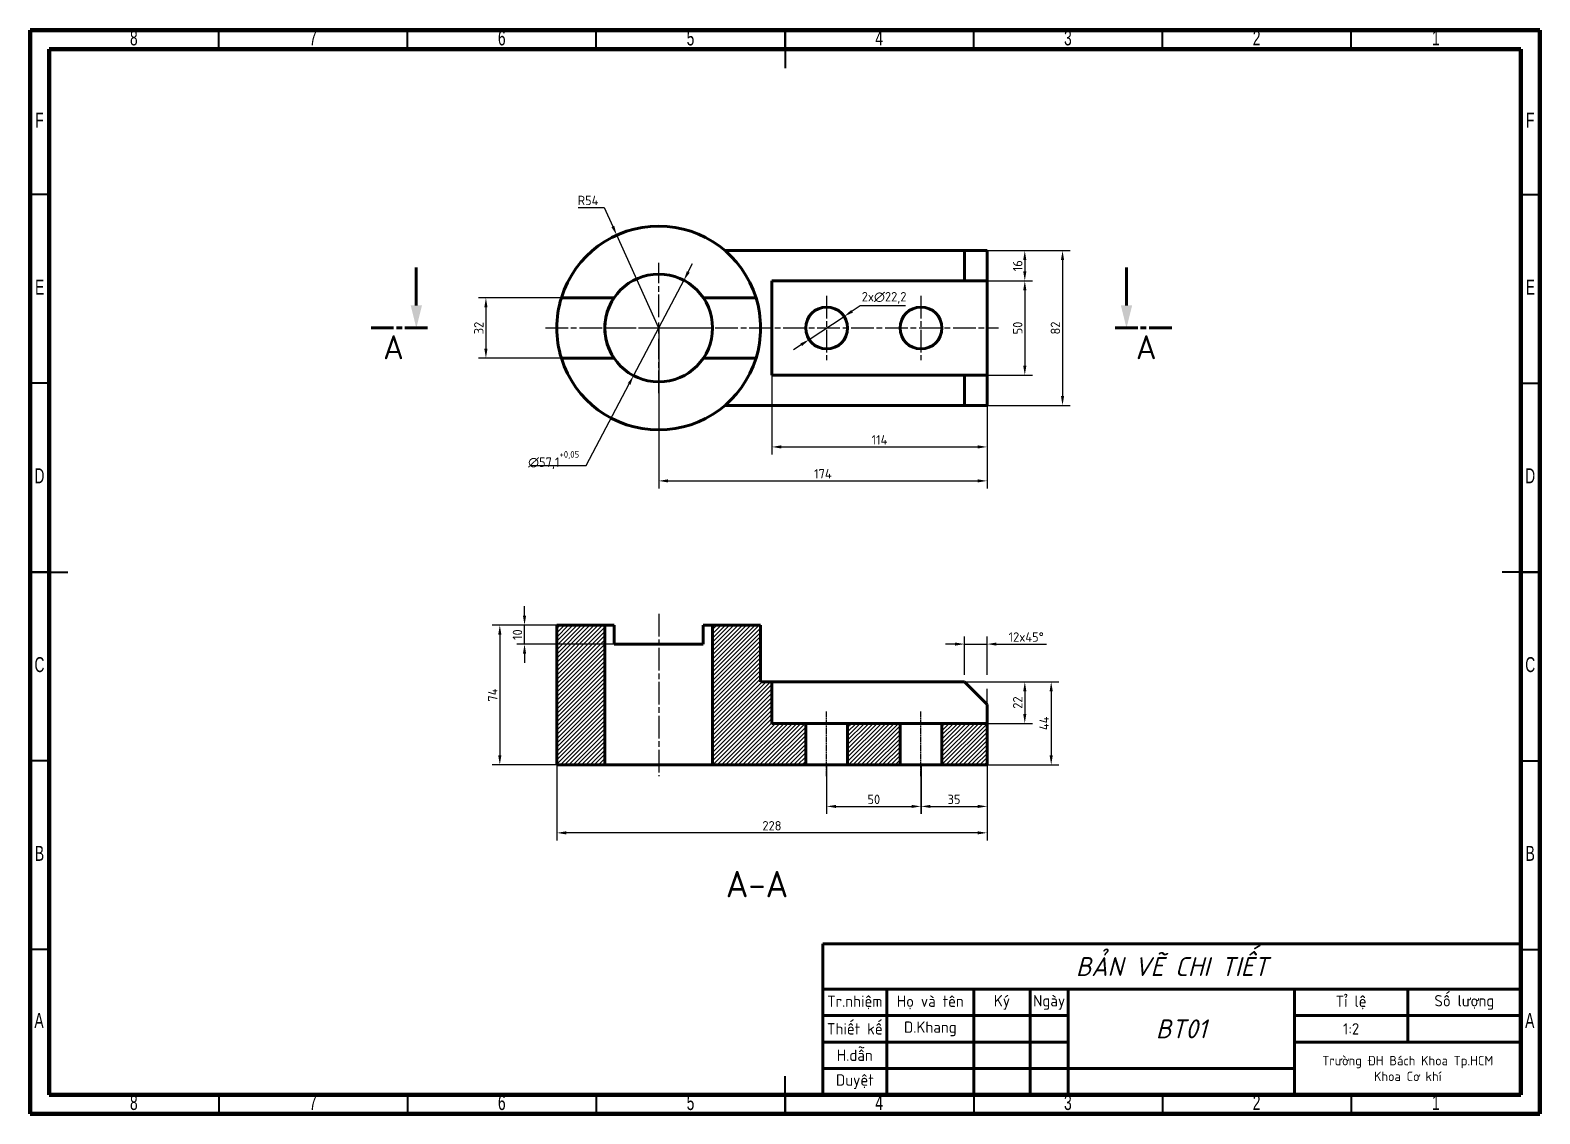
# Model space of a CAD drawing. Header units: millimetres. Extents: x -1615 to 4166, y 5 to 3174.
# Drawn here: x 15 to 415, y 751.2 to 1038.2 of the extents above; entities that cross this region are included whole.
import ezdxf

# ---------------------------------------------------------------- set-up
doc = ezdxf.new("R2010")
doc.units = ezdxf.units.MM
doc.header["$LTSCALE"] = 0.25
doc.header["$PDSIZE"] = -1
doc.linetypes.add('ACAD_ISO08W100', pattern=[36, 24, -3, 6, -3])
doc.layers.get('0').update_dxf_attribs({"lineweight": 50})
for name, color, linetype, lineweight in [('duong tam', 2, 'ACAD_ISO08W100', 25), ('Hatch', 5, 'Continuous', 25), ('kich thuoc', 1, 'Continuous', 25), ('Net dam', 7, 'Continuous', 50), ('van ban', 7, 'Continuous', 25)]:
    doc.layers.add(name, color=color, linetype=linetype, lineweight=lineweight)
doc.styles.add('SLDTEXTSTYLE0', font='TXT', dxfattribs={"width": 0.686449})
doc.styles.get("Standard").update_dxf_attribs({"font": ''})
doc.styles.add('tieng viet', font='')
doc.styles.get('Standard').set_extended_font_data('TCVN 7284')
doc.styles.get('tieng viet').set_extended_font_data('TCVN 7284')
doc.dimstyles.new('Ratio 2', dxfattribs={"dimtxt": 2.5, "dimasz": 2.5, "dimexe": 2, "dimexo": 0, "dimtad": 1, "dimtoh": 1, "dimdec": 1, "dimlfac": 2, "dimzin": 9, "dimtxsty": 'Standard', "dimcen": 2.5, "dimazin": 2, "dimtfac": 1, "dimtdec": 1, "dimtmove": 0, "dimatfit": 3, "dimfxl": 1, "dimtzin": 1, "dimarcsym": 0})
doc.dimstyles.new('Ratio 2$3', dxfattribs={"dimtxt": 2.5, "dimasz": 2.5, "dimexe": 2, "dimexo": 0, "dimtad": 1, "dimtoh": 1, "dimdec": 1, "dimlfac": 2, "dimzin": 9, "dimtxsty": 'Standard', "dimcen": 2.5, "dimazin": 2, "dimtfac": 1, "dimtdec": 1, "dimtmove": 0, "dimatfit": 3, "dimfxl": 1, "dimtzin": 1, "dimarcsym": 0})

# ---------------------------------------------------------------- blocks, each defined once
blk = doc.blocks.new('*D1091')
at = {"layer": 'Defpoints', "color": 0, "transparency": 16777216}
for p in [(170.41, 983.92), (181.54, 959.31)]:
    blk.add_point(p, dxfattribs=at)
at = {"layer": 'kich thuoc', "color": 0, "lineweight": -2, "transparency": 16777216}
for p, q in [((160.18, 991.24), (167.11, 991.24)), ((167.11, 991.24), (169.38, 986.2)), ((181.54, 959.31), (170.41, 983.92))]:
    blk.add_line(p, q, dxfattribs=at)
at = {"layer": 'kich thuoc', "color": 0, "transparency": 16777216}
blk.add_solid([(169.76, 986.37), (169, 986.02), (170.41, 983.92)], dxfattribs=at)
at = {"layer": 'kich thuoc', "color": 0, "transparency": 16777216, "insert": (162.81, 993.11), "char_height": 2.5, "attachment_point": 5}
blk.add_mtext('R54', dxfattribs=at)
blk = doc.blocks.new('*D1092')
at = {"layer": 'Defpoints', "color": 0, "transparency": 16777216}
for p in [(181.54, 959.31), (268.54, 938.81), (268.54, 918.81)]:
    blk.add_point(p, dxfattribs=at)
at = {"layer": 'kich thuoc', "color": 0, "lineweight": -2, "transparency": 16777216}
for p, q in [((181.54, 959.31), (181.54, 916.81)), ((268.54, 938.81), (268.54, 916.81)), ((184.04, 918.81), (266.04, 918.81))]:
    blk.add_line(p, q, dxfattribs=at)
at = {"layer": 'kich thuoc', "color": 0, "transparency": 16777216}
for points in [[(184.04, 919.23), (184.04, 918.4), (181.54, 918.81)], [(266.04, 919.23), (266.04, 918.4), (268.54, 918.81)]]:
    blk.add_solid(points, dxfattribs=at)
at = {"layer": 'kich thuoc', "color": 0, "transparency": 16777216, "insert": (225.04, 920.69), "char_height": 2.5, "attachment_point": 5}
blk.add_mtext('174', dxfattribs=at)
blk = doc.blocks.new('*D1093')
at = {"layer": 'Defpoints', "color": 0, "transparency": 16777216}
for p in [(155.75, 967.31), (135.75, 951.31), (155.75, 951.31)]:
    blk.add_point(p, dxfattribs=at)
at = {"layer": 'kich thuoc', "color": 0, "lineweight": -2, "transparency": 16777216}
for p, q in [((155.75, 967.31), (133.75, 967.31)), ((135.75, 964.81), (135.75, 953.81)), ((155.75, 951.31), (133.75, 951.31))]:
    blk.add_line(p, q, dxfattribs=at)
at = {"layer": 'kich thuoc', "color": 0, "transparency": 16777216}
for points in [[(135.33, 964.81), (136.16, 964.81), (135.75, 967.31)], [(135.33, 953.81), (136.16, 953.81), (135.75, 951.31)]]:
    blk.add_solid(points, dxfattribs=at)
at = {"layer": 'kich thuoc', "color": 0, "transparency": 16777216, "insert": (133.87, 959.31), "char_height": 2.5, "attachment_point": 5, "rotation": 90}
blk.add_mtext('32', dxfattribs=at)
blk = doc.blocks.new('*U1094')
at = {"layer": 'duong tam', "color": 0, "transparency": 16777216}
for p, q in [((0, 2.855), (0, 17.275)), ((-14.395, 0), (-2.855, 0)), ((2.855, 0), (14.395, 0)), ((0, -17.275), (0, -2.855))]:
    blk.add_line(p, q, dxfattribs=at)
at = {"layer": 'duong tam', "color": 0, "linetype": 'Continuous', "transparency": 16777216}
for p, q in [((-1.4275, 0), (1.4275, 0)), ((0, -1.4275), (0, 1.4275))]:
    blk.add_line(p, q, dxfattribs=at)
blk = doc.blocks.new('*D1095')
at = {"layer": 'Defpoints', "color": 0, "transparency": 16777216}
for p in [(230.67, 962.37), (221.4, 956.26)]:
    blk.add_point(p, dxfattribs=at)
at = {"layer": 'kich thuoc', "color": 0, "lineweight": -2, "transparency": 16777216}
for p, q in [((234.95, 965.19), (232.76, 963.74)), ((246.95, 965.19), (234.95, 965.19)), ((221.4, 956.26), (230.67, 962.37)), ((219.31, 954.89), (217.22, 953.51))]:
    blk.add_line(p, q, dxfattribs=at)
at = {"layer": 'kich thuoc', "color": 0, "transparency": 16777216}
for points in [[(232.53, 964.09), (232.99, 963.4), (230.67, 962.37)], [(219.08, 955.23), (219.54, 954.54), (221.4, 956.26)]]:
    blk.add_solid(points, dxfattribs=at)
at = {"layer": 'kich thuoc', "color": 0, "transparency": 16777216, "insert": (241.26, 967.31), "char_height": 2.5, "attachment_point": 5}
blk.add_mtext('2x∅22,2', dxfattribs=at)
blk = doc.blocks.new('*U1096')
at = {"layer": 'duong tam', "color": 0, "ltscale": 0.25, "transparency": 16777216}
blk.add_line((0, -8.5), (0, 8.62), dxfattribs=at)
blk = doc.blocks.new('*U1097')
at = {"layer": 'duong tam', "color": 0, "ltscale": 0.25, "transparency": 16777216}
blk.add_line((0, -8.5), (0, 8.62), dxfattribs=at)
blk = doc.blocks.new('*D1098')
at = {"layer": 'Defpoints', "color": 0, "transparency": 16777216}
for p in [(154.54, 843.59), (268.54, 843.59), (154.54, 825.59)]:
    blk.add_point(p, dxfattribs=at)
at = {"layer": 'kich thuoc', "color": 0, "lineweight": -2, "transparency": 16777216}
for p, q in [((154.54, 843.59), (154.54, 823.59)), ((268.54, 843.59), (268.54, 823.59)), ((266.04, 825.59), (157.04, 825.59))]:
    blk.add_line(p, q, dxfattribs=at)
at = {"layer": 'kich thuoc', "color": 0, "transparency": 16777216}
for points in [[(157.04, 826), (157.04, 825.17), (154.54, 825.59)], [(266.04, 826), (266.04, 825.17), (268.54, 825.59)]]:
    blk.add_solid(points, dxfattribs=at)
at = {"layer": 'kich thuoc', "color": 0, "transparency": 16777216, "insert": (211.54, 827.46), "char_height": 2.5, "attachment_point": 5}
blk.add_mtext('228', dxfattribs=at)
blk = doc.blocks.new('*D1099')
at = {"layer": 'Defpoints', "color": 0, "transparency": 16777216}
for p in [(251.04, 843.59), (268.54, 843.59), (268.54, 832.59)]:
    blk.add_point(p, dxfattribs=at)
at = {"layer": 'kich thuoc', "color": 0, "lineweight": -2, "transparency": 16777216}
for p, q in [((251.04, 843.59), (251.04, 830.59)), ((268.54, 843.59), (268.54, 830.59)), ((253.54, 832.59), (266.04, 832.59))]:
    blk.add_line(p, q, dxfattribs=at)
at = {"layer": 'kich thuoc', "color": 0, "transparency": 16777216}
for points in [[(253.54, 833), (253.54, 832.17), (251.04, 832.59)], [(266.04, 833), (266.04, 832.17), (268.54, 832.59)]]:
    blk.add_solid(points, dxfattribs=at)
at = {"layer": 'kich thuoc', "color": 0, "transparency": 16777216, "insert": (259.79, 834.46), "char_height": 2.5, "attachment_point": 5}
blk.add_mtext('35', dxfattribs=at)
blk = doc.blocks.new('*D1100')
at = {"layer": 'Defpoints', "color": 0, "transparency": 16777216}
for p in [(226.04, 843.59), (251.02, 843.59), (251.02, 832.59)]:
    blk.add_point(p, dxfattribs=at)
at = {"layer": 'kich thuoc', "color": 0, "lineweight": -2, "transparency": 16777216}
for p, q in [((226.04, 843.59), (226.04, 830.59)), ((251.02, 843.59), (251.02, 830.59)), ((228.54, 832.59), (248.52, 832.59))]:
    blk.add_line(p, q, dxfattribs=at)
at = {"layer": 'kich thuoc', "color": 0, "transparency": 16777216}
for points in [[(228.54, 833), (228.54, 832.17), (226.04, 832.59)], [(248.52, 833), (248.52, 832.17), (251.02, 832.59)]]:
    blk.add_solid(points, dxfattribs=at)
at = {"layer": 'kich thuoc', "color": 0, "transparency": 16777216, "insert": (238.53, 834.46), "char_height": 2.5, "attachment_point": 5}
blk.add_mtext('50', dxfattribs=at)
blk = doc.blocks.new('*D1101')
at = {"layer": 'Defpoints', "color": 0, "transparency": 16777216}
for p in [(268.54, 979.81), (268.54, 938.81), (288.54, 938.81)]:
    blk.add_point(p, dxfattribs=at)
at = {"layer": 'kich thuoc', "color": 0, "lineweight": -2, "transparency": 16777216}
for p, q in [((268.54, 979.81), (290.54, 979.81)), ((288.54, 977.31), (288.54, 941.31)), ((268.54, 938.81), (290.54, 938.81))]:
    blk.add_line(p, q, dxfattribs=at)
at = {"layer": 'kich thuoc', "color": 0, "transparency": 16777216}
for points in [[(288.12, 977.31), (288.95, 977.31), (288.54, 979.81)], [(288.12, 941.31), (288.95, 941.31), (288.54, 938.81)]]:
    blk.add_solid(points, dxfattribs=at)
at = {"layer": 'kich thuoc', "color": 0, "transparency": 16777216, "insert": (286.66, 959.31), "char_height": 2.5, "attachment_point": 5, "rotation": 90}
blk.add_mtext('82', dxfattribs=at)
blk = doc.blocks.new('*D1102')
at = {"layer": 'Defpoints', "color": 0, "transparency": 16777216}
for p in [(268.54, 979.81), (268.54, 971.81), (278.54, 971.81)]:
    blk.add_point(p, dxfattribs=at)
at = {"layer": 'kich thuoc', "color": 0, "lineweight": -2, "transparency": 16777216}
for p, q in [((268.54, 979.81), (280.54, 979.81)), ((278.54, 977.31), (278.54, 974.31)), ((268.54, 971.81), (280.54, 971.81))]:
    blk.add_line(p, q, dxfattribs=at)
at = {"layer": 'kich thuoc', "color": 0, "transparency": 16777216}
for points in [[(278.12, 977.31), (278.95, 977.31), (278.54, 979.81)], [(278.12, 974.31), (278.95, 974.31), (278.54, 971.81)]]:
    blk.add_solid(points, dxfattribs=at)
at = {"layer": 'kich thuoc', "color": 0, "transparency": 16777216, "insert": (276.66, 975.81), "char_height": 2.5, "attachment_point": 5, "rotation": 90}
blk.add_mtext('16', dxfattribs=at)
blk = doc.blocks.new('*D1103')
at = {"layer": 'Defpoints', "color": 0, "transparency": 16777216}
for p in [(268.54, 971.81), (268.54, 946.81), (278.54, 946.81)]:
    blk.add_point(p, dxfattribs=at)
at = {"layer": 'kich thuoc', "color": 0, "lineweight": -2, "transparency": 16777216}
for p, q in [((268.54, 971.81), (280.54, 971.81)), ((278.54, 969.31), (278.54, 949.31)), ((268.54, 946.81), (280.54, 946.81))]:
    blk.add_line(p, q, dxfattribs=at)
at = {"layer": 'kich thuoc', "color": 0, "transparency": 16777216}
for points in [[(278.12, 969.31), (278.95, 969.31), (278.54, 971.81)], [(278.12, 949.31), (278.95, 949.31), (278.54, 946.81)]]:
    blk.add_solid(points, dxfattribs=at)
at = {"layer": 'kich thuoc', "color": 0, "transparency": 16777216, "insert": (276.66, 959.31), "char_height": 2.5, "attachment_point": 5, "rotation": 90}
blk.add_mtext('50', dxfattribs=at)
blk = doc.blocks.new('*D1104')
at = {"layer": 'Defpoints', "color": 0, "transparency": 16777216}
for p in [(211.54, 946.81), (268.54, 938.81), (268.54, 927.81)]:
    blk.add_point(p, dxfattribs=at)
at = {"layer": 'kich thuoc', "color": 0, "lineweight": -2, "transparency": 16777216}
for p, q in [((211.54, 946.81), (211.54, 925.81)), ((268.54, 938.81), (268.54, 925.81)), ((214.04, 927.81), (266.04, 927.81))]:
    blk.add_line(p, q, dxfattribs=at)
at = {"layer": 'kich thuoc', "color": 0, "transparency": 16777216}
for points in [[(214.04, 928.23), (214.04, 927.4), (211.54, 927.81)], [(266.04, 928.23), (266.04, 927.4), (268.54, 927.81)]]:
    blk.add_solid(points, dxfattribs=at)
at = {"layer": 'kich thuoc', "color": 0, "transparency": 16777216, "insert": (240.04, 929.69), "char_height": 2.5, "attachment_point": 5}
blk.add_mtext('114', dxfattribs=at)
blk = doc.blocks.new('*D1105')
at = {"layer": 'Defpoints', "color": 0, "transparency": 16777216}
for p in [(268.54, 875.59), (262.54, 865.59), (268.54, 859.59)]:
    blk.add_point(p, dxfattribs=at)
at = {"layer": 'kich thuoc', "color": 0, "lineweight": -2, "transparency": 16777216}
for p, q in [((262.54, 867.46), (262.54, 877.59)), ((268.54, 867.46), (268.54, 877.59)), ((260.04, 875.59), (257.54, 875.59)), ((262.54, 875.59), (268.54, 875.59)), ((271.04, 875.59), (284.29, 875.59)), ((268.54, 859.59), (268.54, 863.71))]:
    blk.add_line(p, q, dxfattribs=at)
at = {"layer": 'kich thuoc', "color": 0, "transparency": 16777216}
for points in [[(260.04, 876), (260.04, 875.17), (262.54, 875.59)], [(271.04, 876), (271.04, 875.17), (268.54, 875.59)]]:
    blk.add_solid(points, dxfattribs=at)
at = {"layer": 'kich thuoc', "color": 0, "transparency": 16777216, "insert": (278.91, 877.46), "char_height": 2.5, "attachment_point": 5}
blk.add_mtext('12x45%%D', dxfattribs=at)
blk = doc.blocks.new('*D1106')
at = {"layer": 'Defpoints', "color": 0, "transparency": 16777216}
for p in [(262.54, 865.59), (268.54, 843.59), (285.54, 843.59)]:
    blk.add_point(p, dxfattribs=at)
at = {"layer": 'kich thuoc', "color": 0, "lineweight": -2, "transparency": 16777216}
for p, q in [((262.54, 865.59), (287.54, 865.59)), ((285.54, 863.09), (285.54, 846.09)), ((268.54, 843.59), (287.54, 843.59))]:
    blk.add_line(p, q, dxfattribs=at)
at = {"layer": 'kich thuoc', "color": 0, "transparency": 16777216}
for points in [[(285.12, 863.09), (285.95, 863.09), (285.54, 865.59)], [(285.12, 846.09), (285.95, 846.09), (285.54, 843.59)]]:
    blk.add_solid(points, dxfattribs=at)
at = {"layer": 'kich thuoc', "color": 0, "transparency": 16777216, "insert": (283.66, 854.59), "char_height": 2.5, "attachment_point": 5, "rotation": 90}
blk.add_mtext('44', dxfattribs=at)
blk = doc.blocks.new('*D1107')
at = {"layer": 'Defpoints', "color": 0, "transparency": 16777216}
for p in [(262.54, 865.59), (268.54, 854.59), (278.54, 854.59)]:
    blk.add_point(p, dxfattribs=at)
at = {"layer": 'kich thuoc', "color": 0, "lineweight": -2, "transparency": 16777216}
for p, q in [((262.54, 865.59), (280.54, 865.59)), ((278.54, 863.09), (278.54, 857.09)), ((268.54, 854.59), (280.54, 854.59))]:
    blk.add_line(p, q, dxfattribs=at)
at = {"layer": 'kich thuoc', "color": 0, "transparency": 16777216}
for points in [[(278.12, 863.09), (278.95, 863.09), (278.54, 865.59)], [(278.12, 857.09), (278.95, 857.09), (278.54, 854.59)]]:
    blk.add_solid(points, dxfattribs=at)
at = {"layer": 'kich thuoc', "color": 0, "transparency": 16777216, "insert": (276.66, 860.09), "char_height": 2.5, "attachment_point": 5, "rotation": 90}
blk.add_mtext('22', dxfattribs=at)
blk = doc.blocks.new('*D1108')
at = {"layer": 'Defpoints', "color": 0, "transparency": 16777216}
for p in [(154.54, 880.59), (139.43, 843.59), (154.54, 843.59)]:
    blk.add_point(p, dxfattribs=at)
at = {"layer": 'kich thuoc', "color": 0, "lineweight": -2, "transparency": 16777216}
for p, q in [((154.54, 880.59), (137.43, 880.59)), ((139.43, 878.09), (139.43, 846.09)), ((154.54, 843.59), (137.43, 843.59))]:
    blk.add_line(p, q, dxfattribs=at)
at = {"layer": 'kich thuoc', "color": 0, "transparency": 16777216}
for points in [[(139.02, 878.09), (139.85, 878.09), (139.43, 880.59)], [(139.02, 846.09), (139.85, 846.09), (139.43, 843.59)]]:
    blk.add_solid(points, dxfattribs=at)
at = {"layer": 'kich thuoc', "color": 0, "transparency": 16777216, "insert": (137.56, 862.09), "char_height": 2.5, "attachment_point": 5, "rotation": 90}
blk.add_mtext('74', dxfattribs=at)
blk = doc.blocks.new('*D1109')
at = {"layer": 'Defpoints', "color": 0, "transparency": 16777216}
for p in [(145.98, 880.59), (154.54, 880.59), (169.71, 875.59)]:
    blk.add_point(p, dxfattribs=at)
at = {"layer": 'kich thuoc', "color": 0, "lineweight": -2, "transparency": 16777216}
for p, q in [((145.98, 883.09), (145.98, 885.59)), ((154.54, 880.59), (143.98, 880.59)), ((145.98, 875.59), (145.98, 880.59)), ((169.71, 875.59), (143.98, 875.59)), ((145.98, 873.09), (145.98, 870.59))]:
    blk.add_line(p, q, dxfattribs=at)
at = {"layer": 'kich thuoc', "color": 0, "transparency": 16777216}
for points in [[(145.57, 883.09), (146.4, 883.09), (145.98, 880.59)], [(145.57, 873.09), (146.4, 873.09), (145.98, 875.59)]]:
    blk.add_solid(points, dxfattribs=at)
at = {"layer": 'kich thuoc', "color": 0, "transparency": 16777216, "insert": (144.11, 878.09), "char_height": 2.5, "attachment_point": 5, "rotation": 90}
blk.add_mtext('10', dxfattribs=at)
blk = doc.blocks.new('*D1110')
at = {"layer": 'Defpoints', "color": 0, "transparency": 16777216}
for p in [(188.2, 971.94), (174.87, 946.69)]:
    blk.add_point(p, dxfattribs=at)
at = {"layer": 'kich thuoc', "color": 0, "lineweight": -2, "transparency": 16777216}
for p, q in [((189.37, 974.15), (190.53, 976.36)), ((188.2, 971.94), (174.87, 946.69)), ((162.31, 922.91), (173.7, 944.48)), ((147.67, 922.91), (162.31, 922.91))]:
    blk.add_line(p, q, dxfattribs=at)
at = {"layer": 'kich thuoc', "color": 0, "transparency": 16777216}
for points in [[(189, 974.34), (189.74, 973.95), (188.2, 971.94)], [(173.33, 944.68), (174.07, 944.29), (174.87, 946.69)]]:
    blk.add_solid(points, dxfattribs=at)
at = {"layer": 'kich thuoc', "color": 0, "transparency": 16777216, "insert": (160.46, 926.72), "char_height": 2.5, "attachment_point": 3}
blk.add_mtext('∅57,1{\\H0.7x;\\S+0,05^ ;}', dxfattribs=at)

msp = doc.modelspace()

# ---------------------------------------------------------------- hatches: boundary and pattern name
at = {"layer": 'Hatch'}
h = msp.add_hatch(dxfattribs=at)
h.set_pattern_fill('ANSI31', color=256, scale=0.25)
h.paths.add_polyline_path([(154.535, 843.588), (167.26, 843.588), (167.26, 880.588), (154.535, 880.588)])
h.paths.add_polyline_path([(195.81, 843.588), (220.485, 843.588), (220.485, 854.588), (211.535, 854.588), (211.535, 865.588), (208.535, 865.588), (208.535, 880.588), (195.81, 880.588)])
h.paths.add_polyline_path([(245.485, 843.588), (245.485, 854.588), (231.585, 854.588), (231.585, 843.588)])
h.paths.add_polyline_path([(256.585, 854.588), (256.585, 843.588), (268.535, 843.588), (268.535, 854.588)])

# ---------------------------------------------------------------- linework, layer by layer
at = {"color": 7, "linetype": 'Continuous', "lineweight": 70}
for p, q in [((15, 751.166), (15, 1038.166)), ((15, 1038.166), (415, 1038.166)), ((415, 1038.166), (415, 751.166)), ((20, 756.166), (20, 1033.166)), ((20, 1033.166), (410, 1033.166)), ((410, 1033.166), (410, 756.166)), ((410, 756.166), (20, 756.166)), ((415, 751.166), (15, 751.166))]:
    msp.add_line(p, q, dxfattribs=at)
at = {"color": 7, "linetype": 'Continuous', "lineweight": 35}
for p, q in [((65, 1033.166), (65, 1038.166)), ((115, 1033.166), (115, 1038.166)), ((165, 1033.166), (165, 1038.166)), ((215, 1038.166), (215, 1028.166)), ((215, 1033.166), (215, 1038.166)), ((265, 1033.166), (265, 1038.166)), ((315, 1033.166), (315, 1038.166)), ((365, 1033.166), (365, 1038.166)), ((20, 994.666), (15, 994.666)), ((410, 994.666), (415, 994.666)), ((20, 944.666), (15, 944.666)), ((410, 944.666), (415, 944.666)), ((15, 894.666), (25, 894.666)), ((20, 894.666), (15, 894.666)), ((415, 894.666), (405, 894.666)), ((410, 894.666), (415, 894.666)), ((20, 844.666), (15, 844.666)), ((410, 844.666), (415, 844.666)), ((20, 794.666), (15, 794.666)), ((410, 794.666), (415, 794.666)), ((215, 751.166), (215, 761.166)), ((65, 756.166), (65, 751.166)), ((115, 756.166), (115, 751.166)), ((165, 756.166), (165, 751.166)), ((215, 756.166), (215, 751.166)), ((265, 756.166), (265, 751.166)), ((315, 756.166), (315, 751.166)), ((365, 756.166), (365, 751.166))]:
    msp.add_line(p, q, dxfattribs=at)
for p, q in [((154.535, 880.588), (154.535, 843.588)), ((154.535, 880.588), (167.26, 880.588)), ((167.26, 880.588), (167.26, 843.588)), ((169.712, 880.588), (167.26, 880.588)), ((169.712, 875.588), (169.712, 880.588)), ((193.358, 875.588), (193.358, 880.588)), ((195.81, 880.588), (193.358, 880.588)), ((195.81, 843.588), (195.81, 880.588)), ((195.81, 880.588), (208.535, 880.588)), ((208.535, 865.588), (208.535, 880.588)), ((169.712, 875.588), (193.358, 875.588)), ((208.535, 865.588), (211.535, 865.588)), ((211.535, 854.588), (211.535, 865.588)), ((262.535, 865.588), (211.535, 865.588)), ((268.535, 859.588), (262.535, 865.588)), ((268.535, 854.588), (268.535, 859.588)), ((220.485, 854.588), (211.535, 854.588)), ((220.485, 843.588), (220.485, 854.588)), ((231.585, 854.588), (220.485, 854.588)), ((231.585, 854.588), (231.585, 843.588)), ((245.485, 854.588), (231.585, 854.588)), ((245.485, 843.588), (245.485, 854.588)), ((256.585, 854.588), (245.485, 854.588)), ((256.585, 854.588), (256.585, 843.588)), ((268.535, 854.588), (256.585, 854.588)), ((268.535, 843.588), (268.535, 854.588)), ((154.535, 843.588), (167.26, 843.588)), ((195.81, 843.588), (167.26, 843.588)), ((195.81, 843.588), (220.485, 843.588)), ((231.585, 843.588), (220.485, 843.588)), ((231.585, 843.588), (245.485, 843.588)), ((256.585, 843.588), (245.485, 843.588)), ((256.585, 843.588), (268.535, 843.588))]:
    msp.add_line(p, q)
at = {"layer": 'duong tam'}
for p, q in [((226.035, 967.865), (226.035, 950.765)), ((251.035, 967.865), (251.035, 950.765)), ((151.535, 959.315), (271.535, 959.315)), ((181.535, 883.588), (181.535, 840.588))]:
    msp.add_line(p, q, dxfattribs=at)
at = {"layer": 'duong tam', "lineweight": 50}
for p, q in [((105.305, 959.315), (120.305, 959.315)), ((302.485, 959.315), (317.485, 959.315))]:
    msp.add_line(p, q, dxfattribs=at)
at = {"layer": 'Net dam'}
for p, q in [((199.106, 979.815), (262.535, 979.815)), ((262.535, 971.815), (262.535, 979.815)), ((262.535, 979.815), (268.535, 979.815)), ((268.535, 979.815), (268.535, 971.815)), ((117.305, 965.315), (117.305, 975.315)), ((305.485, 965.315), (305.485, 975.315)), ((211.535, 971.815), (211.535, 946.815)), ((262.535, 971.815), (211.535, 971.815)), ((268.535, 971.815), (262.535, 971.815)), ((268.535, 946.815), (268.535, 971.815)), ((155.747, 967.315), (169.712, 967.315)), ((193.358, 967.315), (207.323, 967.315)), ((155.747, 951.315), (169.712, 951.315)), ((193.358, 951.315), (207.323, 951.315)), ((211.535, 946.815), (262.535, 946.815)), ((262.535, 938.815), (262.535, 946.815)), ((262.535, 946.815), (268.535, 946.815)), ((268.535, 946.815), (268.535, 938.815)), ((199.106, 938.815), (262.535, 938.815)), ((268.535, 938.815), (262.535, 938.815)), ((225, 756.166), (225, 796.166)), ((225, 796.166), (410, 796.166)), ((410, 796.166), (410, 756.166)), ((225, 784.166), (410, 784.166)), ((242, 756.166), (242, 784.166)), ((265, 756.166), (265, 784.166)), ((280, 756.166), (280, 784.166)), ((290, 756.166), (290, 784.166)), ((350, 756.166), (350, 784.166)), ((380, 770.166), (380, 784.166)), ((225, 777.166), (290, 777.166)), ((350, 777.166), (410, 777.166)), ((225, 770.166), (290, 770.166)), ((350, 770.166), (410, 770.166)), ((225, 763.166), (350, 763.166)), ((410, 756.166), (225, 756.166))]:
    msp.add_line(p, q, dxfattribs=at)
for centre, radius in [((181.535, 959.315), 14.275), ((226.035, 959.315), 5.55), ((251.035, 959.315), 5.55)]:
    msp.add_circle(centre, radius, dxfattribs=at)
for radius, start, end in [(27, 17.23529, 162.76471), (27, 162.76471, 197.23529), (14.275, 145.91513, 214.08487), (27, 342.76471, 17.23529), (27, 197.23529, 342.76471)]:
    msp.add_arc((181.535, 959.315), radius, start, end, dxfattribs=at)
for points in [[(117.305, 959.315), (118.805, 965.315), (115.805, 965.315)], [(305.485, 959.315), (306.985, 965.315), (303.985, 965.315)]]:
    msp.add_solid(points, dxfattribs=at)

# ---------------------------------------------------------------- block references
at = {"layer": 'duong tam'}
msp.add_blockref('*U1094', (181.535, 959.315), dxfattribs=at)
at = {"layer": 'duong tam', "ltscale": 0.25}
for name, p in [('*U1096', (226.035, 849.088)), ('*U1097', (251.035, 849.088))]:
    msp.add_blockref(name, p, dxfattribs=at)

# ---------------------------------------------------------------- texts
at = {"color": 7, "linetype": 'Continuous', "lineweight": 0, "char_height": 3.969, "attachment_point": 2, "style": 'SLDTEXTSTYLE0'}
for s, insert in [('8', (42.46, 1038.137)), ('7', (89.96, 1038.137)), ('6', (139.96, 1038.137)), ('5', (189.96, 1038.137)), ('4', (239.96, 1038.137)), ('3', (289.96, 1038.137)), ('2', (339.96, 1038.137)), ('1', (387.46, 1038.137)), ('F', (17.458, 1016.387)), ('F', (412.458, 1016.387)), ('E', (17.508, 972.137)), ('E', (412.508, 972.137)), ('D', (17.453, 922.137)), ('D', (412.453, 922.137)), ('C', (17.459, 872.137)), ('C', (412.459, 872.137)), ('B', (17.471, 822.137)), ('B', (412.471, 822.137)), ('A', (17.34, 777.887)), ('A', (412.34, 777.887)), ('8', (42.46, 756.137)), ('7', (89.96, 756.137)), ('6', (139.96, 756.137)), ('5', (189.96, 756.137)), ('4', (239.96, 756.137)), ('3', (289.96, 756.137)), ('2', (339.96, 756.137)), ('1', (387.46, 756.137))]:
    msp.add_mtext(s, dxfattribs=dict(at, insert=insert))
at = {"layer": 'Net dam', "char_height": 6.35, "attachment_point": 1, "style": 'tieng viet'}
for insert in [(108.543, 957.394), (307.989, 957.394)]:
    msp.add_mtext('A', dxfattribs=dict(at, insert=insert))
at = {"layer": 'van ban', "style": 'tieng viet'}
for s, width, gutter_width, heights, insert, char_height, attachment_point in [('\\pxqc;A-A', 29.59863, 17.5, [0], (192.788, 815.515), 7, 1), ('{\\fTCVN 7284|b0|i1|c0|p34;BẢN VẼ CHI TIẾT }', 185, 12.5, [0], (317.5, 790.166), 5, 5), ('Tr.nhiệm', 17, 12.5, [0], (233.5, 780.666), 3, 5), ('Họ và tên', 23, 12.5, [0], (253.5, 780.666), 3, 5), ('Ký', 15, 12.5, [0], (272.5, 780.666), 3, 5), ('Ngày', 10, 12.5, [0], (285, 780.666), 3, 5), ('Tỉ lệ', 30, 12.5, [0], (365, 780.666), 3, 5), ('Số lượng', 30, 12.5, [0], (395, 780.666), 3, 5), ('Thiết kế', 17, 12.5, [0], (233.5, 773.666), 3, 5), ('{\\fTCVN 7284|b0|i1|c0|p34;BT01}', 60, 12.5, [0], (320, 773.666), 5, 5), ('D.Khang', 23, 12.5, [3.9], (253.5, 773.666), 3, 5), ('1:2', 30, 12.5, [0], (365, 773.666), 3, 5), ('H.dẫn', 17, 12.5, [0], (233.5, 766.666), 3, 5), ('\\pxsm1;Trường ĐH Bách Khoa Tp.HCM\\PKhoa Cơ khí', 60, 12.5, [0], (380, 763.166), 2.5, 5), ('Duyệt', 17, 12.5, [0], (233.5, 759.666), 3, 5)]:
    msp.add_mtext_dynamic_manual_height_columns(s, width=width, gutter_width=gutter_width, heights=heights, dxfattribs=dict(at, insert=insert, char_height=char_height, attachment_point=attachment_point))

# ---------------------------------------------------------------- dimensions: what is measured, and where the dimension line sits
at = {"layer": 'kich thuoc'}
dim = msp.add_radius_dim(center=(181.535, 959.315), mpoint=(170.414, 983.918), dimstyle='Ratio 2', dxfattribs=at)
dim.commit()
dim.dimension.update_dxf_attribs({"geometry": '*D1091', "text_midpoint": (162.805, 991.237), "dimtype": 164})
for p1, p2, text, picture, middle in [((188.2, 971.938), (174.87, 946.691), '∅57,1{\\H0.7x;\\S+0,05^ ;}', '*D1110', (154.062, 922.909)), ((221.4, 956.262), (230.67, 962.368), '2x<>', '*D1095', (241.264, 965.189))]:
    dim = msp.add_diameter_dim_2p(p1=p1, p2=p2, text=text, dimstyle='Ratio 2$3', dxfattribs=at)
    dim.commit()
    dim.dimension.update_dxf_attribs({"geometry": picture, "text_midpoint": middle, "dimtype": 163})
for base, p1, p2, picture, middle in [((288.535, 938.815), (268.535, 979.815), (268.535, 938.815), '*D1101', (286.66, 959.315)), ((278.535, 971.815), (268.535, 979.815), (268.535, 971.815), '*D1102', (276.66, 975.815)), ((278.535, 946.815), (268.535, 971.815), (268.535, 946.815), '*D1103', (276.66, 959.315)), ((135.747, 951.315), (155.747, 967.315), (155.747, 951.315), '*D1093', (133.872, 959.315)), ((145.984, 880.588), (169.712, 875.588), (154.535, 880.588), '*D1109', (144.109, 878.088)), ((139.434, 843.588), (154.535, 880.588), (154.535, 843.588), '*D1108', (137.559, 862.088)), ((285.535, 843.588), (262.535, 865.588), (268.535, 843.588), '*D1106', (283.66, 854.588)), ((278.535, 854.588), (262.535, 865.588), (268.535, 854.588), '*D1107', (276.66, 860.088))]:
    dim = msp.add_linear_dim(base=base, p1=p1, p2=p2, angle=90, dimstyle='Ratio 2', dxfattribs=at)
    dim.commit()
    dim.dimension.update_dxf_attribs({"geometry": picture, "text_midpoint": middle})
for base, p1, p2, picture, middle in [((268.535, 918.815), (181.535, 959.315), (268.535, 938.815), '*D1092', (225.035, 920.69)), ((268.535, 927.815), (211.535, 946.815), (268.535, 938.815), '*D1104', (240.035, 929.69)), ((154.535, 825.588), (268.535, 843.588), (154.535, 843.588), '*D1098', (211.535, 827.463)), ((251.024, 832.588), (226.035, 843.588), (251.024, 843.588), '*D1100', (238.53, 834.463)), ((268.535, 832.588), (251.035, 843.588), (268.535, 843.588), '*D1099', (259.785, 834.463))]:
    dim = msp.add_linear_dim(base=base, p1=p1, p2=p2, dimstyle='Ratio 2', dxfattribs=at)
    dim.commit()
    dim.dimension.update_dxf_attribs({"geometry": picture, "text_midpoint": middle})
dim = msp.add_linear_dim(base=(268.535, 875.588), p1=(262.535, 865.588), p2=(268.535, 859.588), text='<>x45%%D', dimstyle='Ratio 2', dxfattribs=at)
dim.commit()
dim.dimension.update_dxf_attribs({"geometry": '*D1105', "text_midpoint": (278.91, 877.463)})

doc.saveas('drawing.dxf')
